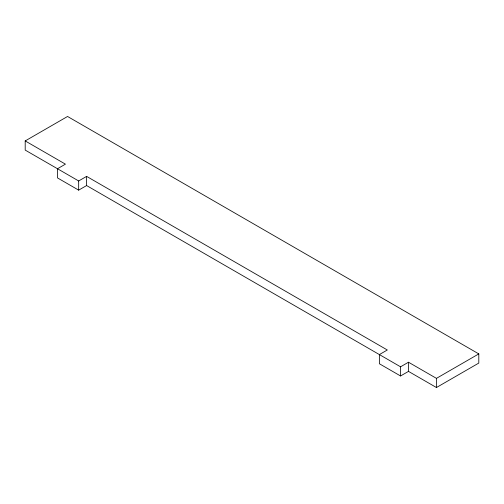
<?xml version="1.0" encoding="UTF-8"?>
<svg xmlns="http://www.w3.org/2000/svg" width="504" height="504" viewBox="0 0 504 504"><rect width="100%" height="100%" fill="white"/><g stroke="black" fill="none" stroke-linecap="round" stroke-linejoin="round"><path stroke-width="0.76" d="M25.2 140.925L67.555 116.474L478.8 353.902L478.8 363.075L436.445 387.526L408.492 371.391L400.554 375.971L379.373 363.749L379.373 354.577L387.318 349.99L86.612 176.381L78.668 180.968L25.2 150.097L25.2 140.925L65.438 164.153L57.494 168.739L57.494 177.912L78.668 190.134L86.612 185.554L400.554 366.805L408.492 362.219L436.445 378.359L478.8 353.902M436.445 378.359L436.445 387.526M408.492 362.219L408.492 371.391M400.554 366.805L400.554 375.971M86.612 176.381L86.612 185.554M78.668 180.968L78.668 190.134"/></g></svg>
